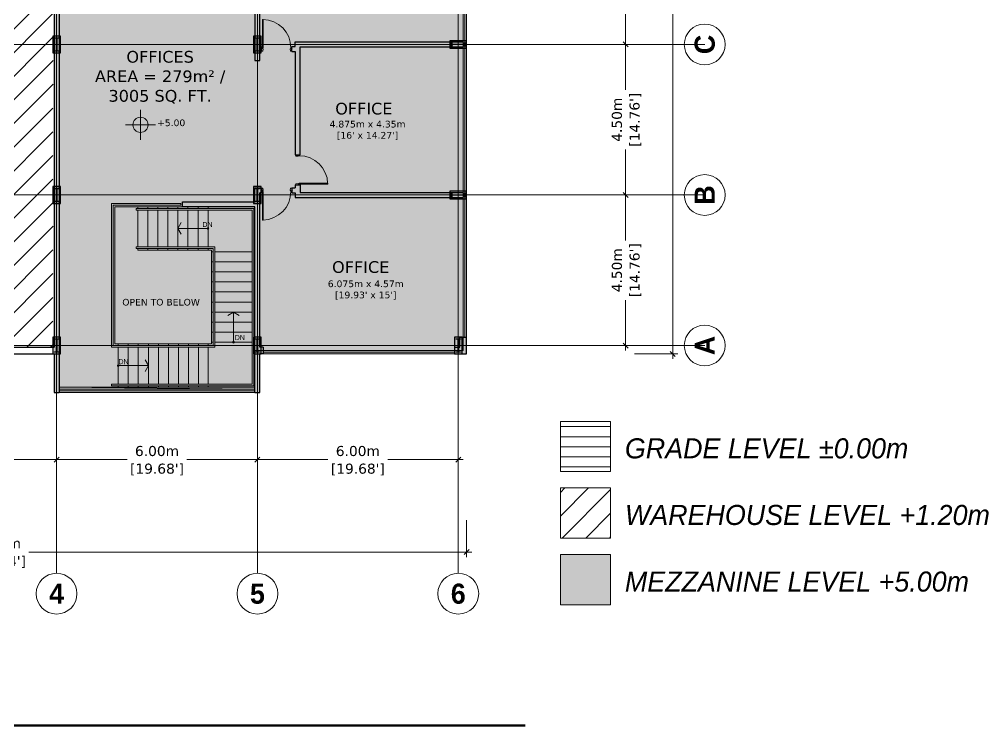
# Model space of a CAD drawing. Header units: metres. Extents: x 587 to 1372, y 780 to 1385.
# Drawn here: x 1342.86 to 1371.81, y 864.36 to 885.48 of the extents above; entities that cross this region are included whole.
import ezdxf
from ezdxf.enums import TextEntityAlignment as Align

# ---------------------------------------------------------------- set-up
doc = ezdxf.new("R2010")
doc.units = ezdxf.units.M
doc.linetypes.add('CONTINOUS', pattern=[0])
doc.layers.get('DEFPOINTS').update_dxf_attribs({"lineweight": 5})
doc.layers.add('A-AREAS_NOPLOT', color=50, linetype='Continuous', lineweight=5, plot=False)
for name, color, linetype, lineweight in [('A-DOORS', 140, 'Continuous', 5), ('A-RAILINGS', 134, 'CONTINOUS', 9), ('A-SIMBOLOS', 7, 'Continuous', 15), ('A-STAIRS', 213, 'Continuous', 9), ('A-TEXT', 3, 'CONTINOUS', 9), ('A-WALLS', 1, 'Continuous', 25), ('A-WALLS VIEW', 6, 'Continuous', 5), ('E-0 ELEVATION_SECTION', 2, 'Continuous', 50), ('ST-GRID DIMS', 7, 'Continuous', 5), ('ST-GRID SYMBOLS', 202, 'Continuous', 5)]:
    doc.layers.add(name, color=color, linetype=linetype, lineweight=lineweight)
doc.layers.add('SP_BUILDINGS_NEW_HATCH', color=9, linetype='Continuous', lineweight=13, true_color=0x808080, transparency=0.5)
doc.layers.add('ST-COLUMNS', color=2, linetype='Continuous')
doc.layers.add('ST-STRUCTURE GRID', color=7, linetype='Continuous', lineweight=5, true_color=0x969696)
doc.styles.add('.LEVEL TEXT', font='GOTHICI.TTF', dxfattribs={"height": 0.3})
doc.styles.add('details dims', font='verdana.ttf', dxfattribs={"height": 0.125})
doc.styles.add('mg-arial-anno in S dims', font='verdana.ttf', dxfattribs={"height": 0.3})
doc.styles.get("Standard").update_dxf_attribs({"font": 'arial.ttf'})
doc.styles.add('STRUCTURE TEXT', font='GOTHICB.TTF', dxfattribs={"height": 0.125})
doc.dimstyles.new('MGC Dims SMALL', dxfattribs={"dimtxt": 0.3, "dimasz": 0.15, "dimexe": 0.15, "dimexo": 0.15, "dimgap": 0, "dimtad": 0, "dimzin": 0, "dimdsep": 46, "dimtxsty": 'mg-arial-anno in S dims', "dimblk": 'OBLIQUE', "dimcen": 0.15, "dimdle": 0.15, "dimclrd": 256, "dimclre": 256, "dimclrt": 256, "dimadec": 0, "dimazin": 0, "dimtfac": 1, "dimtofl": 0, "dimtmove": 2, "dimatfit": 2, "dimldrblk": 'OPEN90', "dimfxl": 1, "dimtolj": 1, "dimtzin": 0, "dimlwd": -1, "dimlwe": -1, "dimarcsym": 0})

# ---------------------------------------------------------------- blocks, each defined once
blk = doc.blocks.new('*U104')
at = {"ltscale": 0.05}
blk.add_line((0, 12), (0, 99.57), dxfattribs=at)
blk.add_circle((0, 0), 12, dxfattribs=at)
at = {"ltscale": 0.05, "style": 'STRUCTURE TEXT'}
blk.add_attdef('GRID_NO', text='', height=15, dxfattribs=at).set_placement((0, 0), align=Align.MIDDLE)
blk = doc.blocks.new('_Oblique')
at = {"color": 0, "linetype": 'ByBlock', "lineweight": -2}
blk.add_line((-0.5, -0.5), (0.5, 0.5), dxfattribs=at)
blk = doc.blocks.new('*D161')
at = {"layer": 'DEFPOINTS', "color": 0, "transparency": 16777216}
for p in [(1349.967, 873.366), (1355.967, 873.366), (1349.967, 872.314)]:
    blk.add_point(p, dxfattribs=at)
at = {"layer": 'ST-GRID DIMS', "transparency": 16777216}
for p, q in [((1349.967, 873.216), (1349.967, 872.164)), ((1355.967, 873.216), (1355.967, 872.164)), ((1349.817, 872.314), (1352.073, 872.314)), ((1356.117, 872.314), (1353.861, 872.314))]:
    blk.add_line(p, q, dxfattribs=at)
at = {"layer": 'ST-GRID DIMS', "transparency": 16777216, "xscale": 0.15, "yscale": 0.15, "zscale": 0.15, "rotation": 180}
blk.add_blockref('_Oblique', (1349.967, 872.314), dxfattribs=at)
at = {"layer": 'ST-GRID DIMS', "transparency": 16777216, "xscale": 0.15, "yscale": 0.15, "zscale": 0.15}
blk.add_blockref('_Oblique', (1355.967, 872.314), dxfattribs=at)
at = {"layer": 'ST-GRID DIMS', "transparency": 16777216, "char_height": 0.3, "attachment_point": 5, "style": 'mg-arial-anno in S dims'}
for s, insert in [('\\A1;6.00m', (1352.967, 872.57)), ("\\A1;[19.68']", (1352.967, 872.018))]:
    blk.add_mtext(s, dxfattribs=dict(at, insert=insert))
blk = doc.blocks.new('_Open90')
at = {"color": 0, "linetype": 'ByBlock', "lineweight": -2}
for p, q in [((0, 0), (-1, 0)), ((-0.5, 0.5), (0, 0)), ((0, 0), (-0.5, -0.5))]:
    blk.add_line(p, q, dxfattribs=at)
blk = doc.blocks.new('*D162')
at = {"layer": 'DEFPOINTS', "color": 0, "transparency": 16777216}
for p in [(1343.967, 873.366), (1349.967, 873.366), (1343.967, 872.314)]:
    blk.add_point(p, dxfattribs=at)
at = {"layer": 'ST-GRID DIMS', "transparency": 16777216}
for p, q in [((1343.967, 873.216), (1343.967, 872.164)), ((1349.967, 873.216), (1349.967, 872.164)), ((1343.817, 872.314), (1346.073, 872.314)), ((1350.117, 872.314), (1347.861, 872.314))]:
    blk.add_line(p, q, dxfattribs=at)
at = {"layer": 'ST-GRID DIMS', "transparency": 16777216, "xscale": 0.15, "yscale": 0.15, "zscale": 0.15, "rotation": 180}
blk.add_blockref('_Oblique', (1343.967, 872.314), dxfattribs=at)
at = {"layer": 'ST-GRID DIMS', "transparency": 16777216, "xscale": 0.15, "yscale": 0.15, "zscale": 0.15}
blk.add_blockref('_Oblique', (1349.967, 872.314), dxfattribs=at)
at = {"layer": 'ST-GRID DIMS', "transparency": 16777216, "char_height": 0.3, "attachment_point": 5, "style": 'mg-arial-anno in S dims'}
for s, insert in [('\\A1;6.00m', (1346.967, 872.57)), ("\\A1;[19.68']", (1346.967, 872.018))]:
    blk.add_mtext(s, dxfattribs=dict(at, insert=insert))
blk = doc.blocks.new('*D163')
at = {"layer": 'DEFPOINTS', "color": 0, "transparency": 16777216}
for p in [(1337.967, 873.366), (1343.967, 873.366), (1337.967, 872.314)]:
    blk.add_point(p, dxfattribs=at)
at = {"layer": 'ST-GRID DIMS', "transparency": 16777216}
for p, q in [((1337.967, 873.216), (1337.967, 872.164)), ((1343.967, 873.216), (1343.967, 872.164)), ((1337.817, 872.314), (1339.236, 872.314)), ((1344.117, 872.314), (1341.025, 872.314))]:
    blk.add_line(p, q, dxfattribs=at)
at = {"layer": 'ST-GRID DIMS', "transparency": 16777216, "xscale": 0.15, "yscale": 0.15, "zscale": 0.15, "rotation": 180}
blk.add_blockref('_Oblique', (1337.967, 872.314), dxfattribs=at)
at = {"layer": 'ST-GRID DIMS', "transparency": 16777216, "xscale": 0.15, "yscale": 0.15, "zscale": 0.15}
blk.add_blockref('_Oblique', (1343.967, 872.314), dxfattribs=at)
at = {"layer": 'ST-GRID DIMS', "transparency": 16777216, "char_height": 0.3, "attachment_point": 5, "style": 'mg-arial-anno in S dims'}
for s, insert in [('\\A1;6.00m', (1340.13, 872.57)), ("\\A1;[19.68']", (1340.13, 872.018))]:
    blk.add_mtext(s, dxfattribs=dict(at, insert=insert))
blk = doc.blocks.new('*D126')
at = {"layer": 'DEFPOINTS', "color": 0, "transparency": 16777216}
for p in [(1359.964, 884.726), (1360.963, 884.726), (1359.964, 880.226)]:
    blk.add_point(p, dxfattribs=at)
at = {"layer": 'ST-GRID DIMS', "transparency": 16777216}
for p, q in [((1360.963, 884.876), (1360.963, 883.37)), ((1360.114, 884.726), (1361.113, 884.726)), ((1360.963, 880.076), (1360.963, 881.582)), ((1360.114, 880.226), (1361.113, 880.226))]:
    blk.add_line(p, q, dxfattribs=at)
at = {"layer": 'ST-GRID DIMS', "transparency": 16777216, "xscale": 0.15, "yscale": 0.15, "zscale": 0.15}
for p, rotation in [((1360.963, 884.726), 90), ((1360.963, 880.226), 270)]:
    blk.add_blockref('_Oblique', p, dxfattribs=dict(at, rotation=rotation))
at = {"layer": 'ST-GRID DIMS', "transparency": 16777216, "char_height": 0.3, "attachment_point": 5, "rotation": 90, "style": 'mg-arial-anno in S dims'}
for s, insert in [("\\A1;[14.76']", (1361.26, 882.476)), ('\\A1;4.50m', (1360.707, 882.476))]:
    blk.add_mtext(s, dxfattribs=dict(at, insert=insert))
blk = doc.blocks.new('*D127')
at = {"layer": 'DEFPOINTS', "color": 0, "transparency": 16777216}
for p in [(1359.964, 889.226), (1360.963, 889.226), (1359.964, 884.726)]:
    blk.add_point(p, dxfattribs=at)
at = {"layer": 'ST-GRID DIMS', "transparency": 16777216}
for p, q in [((1360.114, 889.226), (1361.113, 889.226)), ((1360.963, 889.376), (1360.963, 887.87)), ((1360.963, 884.576), (1360.963, 886.082)), ((1360.114, 884.726), (1361.113, 884.726))]:
    blk.add_line(p, q, dxfattribs=at)
at = {"layer": 'ST-GRID DIMS', "transparency": 16777216, "xscale": 0.15, "yscale": 0.15, "zscale": 0.15}
for p, rotation in [((1360.963, 889.226), 90), ((1360.963, 884.726), 270)]:
    blk.add_blockref('_Oblique', p, dxfattribs=dict(at, rotation=rotation))
at = {"layer": 'ST-GRID DIMS', "transparency": 16777216, "char_height": 0.3, "attachment_point": 5, "rotation": 90, "style": 'mg-arial-anno in S dims'}
for s, insert in [("\\A1;[14.76']", (1361.26, 886.976)), ('\\A1;4.50m', (1360.707, 886.976))]:
    blk.add_mtext(s, dxfattribs=dict(at, insert=insert))
blk = doc.blocks.new('*D133')
at = {"layer": 'DEFPOINTS', "color": 0, "transparency": 16777216}
for p in [(1361.078, 911.976), (1362.376, 911.976), (1361.078, 875.476)]:
    blk.add_point(p, dxfattribs=at)
at = {"layer": 'ST-GRID DIMS', "transparency": 16777216}
for p, q in [((1362.376, 912.126), (1362.376, 895.945)), ((1361.228, 911.976), (1362.526, 911.976)), ((1362.376, 875.326), (1362.376, 893.701)), ((1361.228, 875.476), (1362.526, 875.476))]:
    blk.add_line(p, q, dxfattribs=at)
at = {"layer": 'ST-GRID DIMS', "transparency": 16777216, "xscale": 0.15, "yscale": 0.15, "zscale": 0.15}
for p, rotation in [((1362.376, 911.976), 90), ((1362.376, 875.476), 270)]:
    blk.add_blockref('_Oblique', p, dxfattribs=dict(at, rotation=rotation))
at = {"layer": 'ST-GRID DIMS', "transparency": 16777216, "insert": (1362.376, 894.823), "char_height": 0.3, "attachment_point": 5, "rotation": 90, "style": 'mg-arial-anno in S dims'}
blk.add_mtext("\\A1;36.50m\\P [119.72']", dxfattribs=at)
blk = doc.blocks.new('*D134')
at = {"layer": 'DEFPOINTS', "color": 0, "transparency": 16777216}
for p in [(1325.717, 870.658), (1356.217, 870.658), (1325.717, 869.553)]:
    blk.add_point(p, dxfattribs=at)
at = {"layer": 'ST-GRID DIMS', "transparency": 16777216}
for p, q in [((1325.717, 870.508), (1325.717, 869.403)), ((1356.217, 870.508), (1356.217, 869.403)), ((1325.567, 869.553), (1341.089, 869.553)), ((1356.367, 869.553), (1343.14, 869.553))]:
    blk.add_line(p, q, dxfattribs=at)
at = {"layer": 'ST-GRID DIMS', "transparency": 16777216, "xscale": 0.15, "yscale": 0.15, "zscale": 0.15, "rotation": 180}
blk.add_blockref('_Oblique', (1325.717, 869.553), dxfattribs=at)
at = {"layer": 'ST-GRID DIMS', "transparency": 16777216, "xscale": 0.15, "yscale": 0.15, "zscale": 0.15}
blk.add_blockref('_Oblique', (1356.217, 869.553), dxfattribs=at)
at = {"layer": 'ST-GRID DIMS', "transparency": 16777216, "char_height": 0.3, "attachment_point": 5, "style": 'mg-arial-anno in S dims'}
for s, insert in [('\\A1;30.50m', (1342.114, 869.81)), ("\\A1;[100.04']", (1342.114, 869.257))]:
    blk.add_mtext(s, dxfattribs=dict(at, insert=insert))
blk = doc.blocks.new('*D135')
at = {"layer": 'DEFPOINTS', "color": 0, "transparency": 16777216}
for p in [(1359.964, 880.226), (1360.963, 880.226), (1359.964, 875.726)]:
    blk.add_point(p, dxfattribs=at)
at = {"layer": 'ST-GRID DIMS', "transparency": 16777216}
for p, q in [((1360.114, 880.226), (1361.113, 880.226)), ((1360.963, 880.376), (1360.963, 878.87)), ((1360.963, 875.576), (1360.963, 877.082)), ((1360.114, 875.726), (1361.113, 875.726))]:
    blk.add_line(p, q, dxfattribs=at)
at = {"layer": 'ST-GRID DIMS', "transparency": 16777216, "xscale": 0.15, "yscale": 0.15, "zscale": 0.15}
for p, rotation in [((1360.963, 880.226), 90), ((1360.963, 875.726), 270)]:
    blk.add_blockref('_Oblique', p, dxfattribs=dict(at, rotation=rotation))
at = {"layer": 'ST-GRID DIMS', "transparency": 16777216, "char_height": 0.3, "attachment_point": 5, "rotation": 90, "style": 'mg-arial-anno in S dims'}
for s, insert in [('\\A1;4.50m', (1360.707, 877.976)), ("\\A1;[14.76']", (1361.26, 877.976))]:
    blk.add_mtext(s, dxfattribs=dict(at, insert=insert))
blk = doc.blocks.new('*U118')
for points in [[(2, 2), (2, 35.4), (1, 35.4), (1, 2)], [(0, 2), (1, 2), (1, 0.8), (1.8, 0.8), (1.5, -1.9), (0, -1.9)], [(35.4, 2), (34.4, 2), (34.4, 0.8), (33.7, 0.8), (33.9, -1.9), (35.4, -1.9)]]:
    blk.add_lwpolyline(points, close=True)
blk.add_lwpolyline([(36.6, 1), (36.6, 1)])
blk.add_arc((1, 2), 33.4, 0, 89.0122)
blk = doc.blocks.new('*U123')
at = {"layer": 'A-SIMBOLOS'}
for p, q in [((1.68, 0), (1.78, 0.173)), ((2.58, 0), (1.68, 0)), ((1.68, 0), (1.78, -0.173))]:
    blk.add_line(p, q, dxfattribs=at)
blk.add_circle((2.58, 0), 0.025, dxfattribs=at)
blk = doc.blocks.new('*U183')
at = {"ltscale": 0.05}
blk.add_line((0, 12), (0, 99.57), dxfattribs=at)
blk.add_circle((0, 0), 12, dxfattribs=at)
at = {"ltscale": 0.05, "style": 'STRUCTURE TEXT'}
blk.add_attdef('GRID_NO', text='', height=15, dxfattribs=at).set_placement((0, 0), align=Align.MIDDLE)

msp = doc.modelspace()

# ---------------------------------------------------------------- hatches: boundary and pattern name
at = {"layer": 'A-TEXT', "transparency": 33554559}
h = msp.add_hatch(color=256, dxfattribs=at)
h.dxf.hatch_style = 1
h.paths.add_polyline_path([(1346.473, 882.548, 0.414214), (1346.248, 882.323), (1346.473, 882.323)])
h.paths.add_polyline_path([(1346.698, 882.323), (1346.473, 882.323), (1346.473, 882.098, 0.414214)])
at = {"layer": 'SP_BUILDINGS_NEW_HATCH', "transparency": 33554559}
h = msp.add_hatch(dxfattribs=at)
h.set_pattern_fill('_USER', color=256, scale=0.5, angle=45, pattern_type=0)
h.set_pattern_definition([(45, (0, 0), (-0.35355339, 0.35355339), [])])
h.paths.add_polyline_path([(1343.854, 879.976), (1343.854, 880.476), (1343.863, 884.476), (1343.854, 884.476), (1343.854, 884.976), (1343.866, 888.976), (1343.854, 888.976), (1343.854, 889.476), (1343.871, 893.476), (1343.854, 893.476), (1343.854, 893.976), (1343.89, 898.113), (1343.717, 898.113), (1338.217, 898.125), (1338.217, 898.113), (1337.717, 898.113), (1332.217, 898.131), (1332.217, 898.114), (1331.717, 898.114), (1326.079, 898.15), (1326.079, 897.976), (1325.917, 897.976), (1325.917, 893.976), (1326.079, 893.976), (1326.079, 893.476), (1325.917, 893.476), (1325.917, 889.476), (1326.079, 889.476), (1326.079, 888.976), (1325.917, 888.976), (1325.917, 884.976), (1326.079, 884.976), (1326.079, 884.476), (1325.917, 884.476), (1325.917, 882.088), (1325.917, 880.476), (1326.079, 880.476), (1326.079, 879.976), (1325.917, 879.976), (1325.917, 875.976), (1326.079, 875.976), (1326.079, 875.676), (1331.854, 875.676), (1331.854, 875.976), (1332.079, 875.976), (1332.079, 875.676), (1337.854, 875.676), (1337.854, 875.976), (1338.079, 875.976), (1338.079, 875.676), (1343.854, 875.676), (1343.854, 875.976), (1343.861, 879.976)])
h.paths.add_polyline_path([(1333.975, 882.323, -1), (1334.425, 882.323, -1)], flags=16)
h.paths.add_polyline_path([(1332.079, 879.976), (1331.854, 879.976), (1331.854, 880.476), (1332.079, 880.476)], flags=16)
h.paths.add_polyline_path([(1337.854, 879.976), (1337.854, 880.476), (1338.079, 880.476), (1338.079, 879.976)], flags=16)
h.paths.add_polyline_path([(1332.029, 880.026), (1331.904, 880.026), (1331.904, 880.038), (1331.942, 880.038, 0.414214), (1331.963, 880.059), (1331.963, 880.393, 0.420805), (1331.942, 880.414), (1331.904, 880.414), (1331.904, 880.426), (1332.029, 880.426), (1332.029, 880.414), (1331.991, 880.414, 0.414214), (1331.97, 880.393), (1331.97, 880.059, 0.414214), (1331.991, 880.038), (1332.029, 880.038)], flags=0)
h.paths.add_polyline_path([(1337.904, 880.026), (1337.904, 880.038), (1337.942, 880.038, 0.414214), (1337.963, 880.059), (1337.963, 880.393, 0.420805), (1337.942, 880.414), (1337.904, 880.414), (1337.904, 880.426), (1338.029, 880.426), (1338.029, 880.414), (1337.991, 880.414, 0.414214), (1337.97, 880.393), (1337.97, 880.059, 0.414214), (1337.991, 880.038), (1338.029, 880.038), (1338.029, 880.026)], flags=0)
h.paths.add_polyline_path([(1332.079, 884.476), (1331.854, 884.476), (1331.854, 884.976), (1332.079, 884.976)], flags=16)
h.paths.add_polyline_path([(1337.854, 884.476), (1337.854, 884.976), (1338.079, 884.976), (1338.079, 884.476)], flags=16)
h.paths.add_polyline_path([(1332.029, 884.526), (1331.904, 884.526), (1331.904, 884.538), (1331.942, 884.538, 0.414214), (1331.963, 884.559), (1331.963, 884.893, 0.420805), (1331.942, 884.914), (1331.904, 884.914), (1331.904, 884.926), (1332.029, 884.926), (1332.029, 884.914), (1331.991, 884.914, 0.414214), (1331.97, 884.893), (1331.97, 884.559, 0.414214), (1331.991, 884.538), (1332.029, 884.538)], flags=0)
h.paths.add_polyline_path([(1337.904, 884.526), (1337.904, 884.538), (1337.942, 884.538, 0.414214), (1337.963, 884.559), (1337.963, 884.893, 0.420805), (1337.942, 884.914), (1337.904, 884.914), (1337.904, 884.926), (1338.029, 884.926), (1338.029, 884.914), (1337.991, 884.914, 0.414214), (1337.97, 884.893), (1337.97, 884.559, 0.414214), (1337.991, 884.538), (1338.029, 884.538), (1338.029, 884.526)], flags=0)
h.paths.add_polyline_path([(1332.079, 888.976), (1331.854, 888.976), (1331.854, 889.476), (1332.079, 889.476)], flags=16)
h.paths.add_polyline_path([(1337.854, 888.976), (1337.854, 889.476), (1338.079, 889.476), (1338.079, 888.976)], flags=16)
h.paths.add_polyline_path([(1332.029, 889.026), (1331.904, 889.026), (1331.904, 889.038), (1331.942, 889.038, 0.414214), (1331.963, 889.059), (1331.963, 889.393, 0.420805), (1331.942, 889.414), (1331.904, 889.414), (1331.904, 889.426), (1332.029, 889.426), (1332.029, 889.414), (1331.991, 889.414, 0.414214), (1331.97, 889.393), (1331.97, 889.059, 0.414214), (1331.991, 889.038), (1332.029, 889.038)], flags=0)
h.paths.add_polyline_path([(1337.904, 889.026), (1337.904, 889.038), (1337.942, 889.038, 0.414214), (1337.963, 889.059), (1337.963, 889.393, 0.420805), (1337.942, 889.414), (1337.904, 889.414), (1337.904, 889.426), (1338.029, 889.426), (1338.029, 889.414), (1337.991, 889.414, 0.414214), (1337.97, 889.393), (1337.97, 889.059, 0.414214), (1337.991, 889.038), (1338.029, 889.038), (1338.029, 889.026)], flags=0)
h.paths.add_polyline_path([(1332.079, 893.476), (1331.854, 893.476), (1331.854, 893.976), (1332.079, 893.976)], flags=16)
h.paths.add_polyline_path([(1337.854, 893.476), (1337.854, 893.976), (1338.079, 893.976), (1338.079, 893.476)], flags=16)
h.paths.add_polyline_path([(1332.029, 893.526), (1331.904, 893.526), (1331.904, 893.538), (1331.942, 893.538, 0.414214), (1331.963, 893.559), (1331.963, 893.893, 0.420805), (1331.942, 893.914), (1331.904, 893.914), (1331.904, 893.926), (1332.029, 893.926), (1332.029, 893.914), (1331.991, 893.914, 0.414214), (1331.97, 893.893), (1331.97, 893.559, 0.414214), (1331.991, 893.538), (1332.029, 893.538)], flags=0)
h.paths.add_polyline_path([(1337.904, 893.526), (1337.904, 893.538), (1337.942, 893.538, 0.414214), (1337.963, 893.559), (1337.963, 893.893, 0.420805), (1337.942, 893.914), (1337.904, 893.914), (1337.904, 893.926), (1338.029, 893.926), (1338.029, 893.914), (1337.991, 893.914, 0.414214), (1337.97, 893.893), (1337.97, 893.559, 0.414214), (1337.991, 893.538), (1338.029, 893.538), (1338.029, 893.526)], flags=0)
h.paths.add_polyline_path([(1332.217, 911.776), (1326.079, 911.776), (1326.079, 911.476), (1326.057, 907.476), (1326.079, 907.476), (1326.079, 906.976), (1326.053, 902.976), (1326.079, 902.976), (1326.079, 902.476), (1326.047, 898.476), (1326.079, 898.476), (1332.217, 898.416)])
h.paths.add_polyline_path([(1331.854, 907.476), (1332.079, 907.476), (1332.079, 906.976), (1331.854, 906.976)], flags=16)
h.paths.add_polyline_path([(1331.904, 907.426), (1332.029, 907.426), (1331.963, 907.393, 0.414214), (1331.942, 907.414), (1331.904, 907.414)], flags=0)
h.paths.add_polyline_path([(1331.854, 902.976), (1332.079, 902.976), (1332.079, 902.476), (1331.854, 902.476)], flags=16)
h.paths.add_polyline_path([(1331.904, 902.926), (1332.029, 902.926), (1331.963, 902.893, 0.414214), (1331.942, 902.914), (1331.904, 902.914)], flags=0)
h.paths.add_polyline_path([(1334.599, 882.094), (1335.786, 882.094), (1335.786, 882.637), (1334.599, 882.637)], flags=24)
at = {"layer": 'SP_BUILDINGS_NEW_HATCH', "transparency": 33554495}
h = msp.add_hatch(color=256, dxfattribs=at)
h.dxf.hatch_style = 2
h.paths.add_polyline_path([(1343.892, 898.301), (1356.217, 898.301), (1356.217, 875.476), (1343.892, 875.476)])
h = msp.add_hatch(color=256, dxfattribs=at)
h.dxf.hatch_style = 1
h.paths.add_polyline_path([(1343.892, 875.476), (1350.042, 875.476), (1350.042, 874.326), (1343.892, 874.326)])
at = {"layer": 'SP_BUILDINGS_NEW_HATCH', "transparency": 33554559}
h = msp.add_hatch(dxfattribs=at)
h.set_pattern_fill('_USER', color=256, scale=0.3, pattern_type=0)
h.set_pattern_definition([(0, (89.59794, 0), (0, 0.3), [])])
h.paths.add_polyline_path([(1359.019, 871.959), (1360.519, 871.959), (1360.519, 873.459), (1359.019, 873.459)])
h = msp.add_hatch(dxfattribs=at)
h.set_pattern_fill('_USER', color=256, scale=0.5, angle=45, pattern_type=0)
h.set_pattern_definition([(45, (-0.54845, -1.7448), (-0.35355339, 0.35355339), [])])
h.paths.add_polyline_path([(1359.019, 869.968), (1360.519, 869.968), (1360.519, 871.468), (1359.019, 871.468)])
at = {"layer": 'SP_BUILDINGS_NEW_HATCH', "transparency": 33554495}
h = msp.add_hatch(color=256, dxfattribs=at)
h.dxf.hatch_style = 1
h.paths.add_polyline_path([(1359.019, 867.976), (1360.519, 867.976), (1360.519, 869.476), (1359.019, 869.476)])

# ---------------------------------------------------------------- linework, layer by layer
at = {"layer": 'A-AREAS_NOPLOT'}
msp.add_lwpolyline([(1344.042, 898.151), (1356.117, 898.151), (1356.117, 875.577), (1349.892, 875.577), (1349.892, 874.426), (1344.042, 874.476)], close=True, dxfattribs=at)
at = {"layer": 'A-DOORS'}
for p, q in [((1350.142, 875.576), (1355.855, 875.576)), ((1350.142, 875.526), (1355.855, 875.526)), ((1350.142, 875.476), (1355.855, 875.476))]:
    msp.add_line(p, q, dxfattribs=at)
for points in [[(1356.117, 911.476), (1356.117, 875.976)], [(1356.167, 911.476), (1356.167, 875.976)], [(1356.217, 911.476), (1356.217, 875.976)], [(1344.042, 874.426), (1349.892, 874.426)], [(1344.042, 874.376), (1349.892, 874.376)], [(1344.042, 874.326), (1349.892, 874.326)]]:
    msp.add_lwpolyline(points, dxfattribs=at)
at = {"layer": 'A-RAILINGS'}
for p, q in [((1345.609, 875.676), (1345.609, 879.976)), ((1347.679, 879.976), (1345.609, 879.976)), ((1345.659, 879.926), (1345.659, 875.726)), ((1347.679, 879.926), (1345.659, 879.926)), ((1347.679, 879.976), (1347.679, 879.926)), ((1346.342, 879.826), (1349.859, 879.826)), ((1346.342, 879.826), (1346.342, 879.776)), ((1346.342, 879.776), (1349.809, 879.776)), ((1349.809, 879.776), (1349.809, 874.574)), ((1349.859, 874.524), (1349.859, 879.826)), ((1346.342, 878.676), (1348.692, 878.676)), ((1346.342, 878.676), (1346.342, 878.626)), ((1346.342, 878.626), (1348.642, 878.626)), ((1348.642, 875.726), (1348.642, 878.626)), ((1348.692, 878.676), (1348.692, 875.676)), ((1348.692, 875.676), (1345.609, 875.676)), ((1345.659, 875.726), (1348.642, 875.726)), ((1349.809, 874.574), (1345.609, 874.574)), ((1345.609, 874.574), (1345.609, 874.524)), ((1345.609, 874.524), (1349.859, 874.524))]:
    msp.add_line(p, q, dxfattribs=at)
at = {"layer": 'A-STAIRS'}
for p, q in [((1345.709, 879.876), (1345.709, 875.776)), ((1347.729, 879.876), (1345.709, 879.876)), ((1346.392, 879.876), (1346.392, 879.826)), ((1346.392, 879.776), (1346.392, 878.676)), ((1348.492, 879.826), (1348.492, 879.876)), ((1348.492, 878.676), (1348.492, 879.776)), ((1346.392, 878.626), (1346.392, 878.576)), ((1348.592, 878.576), (1346.392, 878.576)), ((1348.492, 878.576), (1348.492, 878.626)), ((1348.592, 875.776), (1348.592, 878.576)), ((1348.592, 878.526), (1348.642, 878.526)), ((1348.692, 878.526), (1349.809, 878.526)), ((1349.859, 878.526), (1349.892, 878.526)), ((1348.592, 878.226), (1348.642, 878.226)), ((1348.692, 878.226), (1349.809, 878.226)), ((1349.859, 878.226), (1349.892, 878.226)), ((1348.592, 877.926), (1348.642, 877.926)), ((1348.692, 877.926), (1349.809, 877.926)), ((1349.859, 877.926), (1349.892, 877.926)), ((1348.592, 877.626), (1348.642, 877.626)), ((1348.692, 877.626), (1349.809, 877.626)), ((1349.859, 877.626), (1349.892, 877.626)), ((1348.592, 877.326), (1348.642, 877.326)), ((1348.692, 877.326), (1349.809, 877.326)), ((1349.859, 877.326), (1349.892, 877.326)), ((1348.592, 877.026), (1348.642, 877.026)), ((1348.692, 877.026), (1349.809, 877.026)), ((1349.859, 877.026), (1349.892, 877.026)), ((1348.592, 876.726), (1348.642, 876.726)), ((1348.692, 876.726), (1349.809, 876.726)), ((1349.859, 876.726), (1349.892, 876.726)), ((1348.592, 876.426), (1348.642, 876.426)), ((1348.692, 876.426), (1349.809, 876.426)), ((1349.859, 876.426), (1349.892, 876.426)), ((1348.592, 876.126), (1348.642, 876.126)), ((1348.692, 876.126), (1349.809, 876.126)), ((1349.859, 876.126), (1349.892, 876.126)), ((1348.592, 875.776), (1345.709, 875.776)), ((1345.809, 875.776), (1345.809, 875.726)), ((1345.809, 875.676), (1345.809, 874.574)), ((1346.109, 875.776), (1346.109, 875.726)), ((1346.109, 875.676), (1346.109, 874.574)), ((1346.409, 875.776), (1346.409, 875.726)), ((1346.409, 875.676), (1346.409, 874.574)), ((1346.709, 875.776), (1346.709, 875.726)), ((1346.709, 875.676), (1346.709, 874.574)), ((1347.009, 875.776), (1347.009, 875.726)), ((1347.009, 875.676), (1347.009, 874.574)), ((1347.309, 875.776), (1347.309, 875.726)), ((1347.309, 875.676), (1347.309, 874.574)), ((1347.609, 875.776), (1347.609, 875.726)), ((1347.609, 875.676), (1347.609, 874.574)), ((1347.909, 875.776), (1347.909, 875.726)), ((1347.909, 875.676), (1347.909, 874.574)), ((1348.209, 875.776), (1348.209, 875.726)), ((1348.209, 875.676), (1348.209, 874.574)), ((1348.492, 875.777), (1348.492, 875.727)), ((1348.592, 875.826), (1348.642, 875.826)), ((1348.692, 875.826), (1349.809, 875.826)), ((1349.859, 875.826), (1349.892, 875.826)), ((1345.809, 874.524), (1345.809, 874.476)), ((1346.109, 874.524), (1346.109, 874.476)), ((1346.409, 874.524), (1346.409, 874.476)), ((1346.709, 874.524), (1346.709, 874.476)), ((1347.009, 874.524), (1347.009, 874.476)), ((1347.309, 874.524), (1347.309, 874.476)), ((1347.609, 874.524), (1347.609, 874.476)), ((1347.909, 874.524), (1347.909, 874.476)), ((1348.209, 874.524), (1348.209, 874.476))]:
    msp.add_line(p, q, dxfattribs=at)
for points in [[(1346.692, 879.876), (1346.692, 879.826)], [(1346.692, 879.776), (1346.692, 878.676)], [(1346.992, 879.876), (1346.992, 879.826)], [(1346.992, 879.776), (1346.992, 878.676)], [(1347.292, 879.876), (1347.292, 879.826)], [(1347.292, 879.776), (1347.292, 878.676)], [(1347.592, 879.876), (1347.592, 879.826)], [(1347.592, 879.776), (1347.592, 878.676)], [(1347.892, 879.876), (1347.892, 879.826)], [(1347.892, 879.776), (1347.892, 878.676)], [(1348.192, 879.876), (1348.192, 879.826)], [(1348.192, 879.776), (1348.192, 878.676)], [(1346.692, 878.626), (1346.692, 878.576)], [(1346.992, 878.626), (1346.992, 878.576)], [(1347.292, 878.626), (1347.292, 878.576)], [(1347.592, 878.626), (1347.592, 878.576)], [(1347.892, 878.626), (1347.892, 878.576)], [(1348.192, 878.626), (1348.192, 878.576)], [(1348.492, 875.676), (1348.492, 874.574)], [(1348.492, 874.524), (1348.492, 874.476)]]:
    msp.add_lwpolyline(points, dxfattribs=at)
at = {"layer": 'A-TEXT'}
for q in [(1346.473, 882.773), (1346.023, 882.323), (1346.923, 882.323), (1346.473, 881.873)]:
    msp.add_line((1346.473, 882.323), q, dxfattribs=at)
for points in [[(1359.019, 871.959), (1360.519, 871.959), (1360.519, 873.459), (1359.019, 873.459)], [(1359.019, 869.968), (1360.519, 869.968), (1360.519, 871.468), (1359.019, 871.468)], [(1359.019, 867.976), (1360.519, 867.976), (1360.519, 869.476), (1359.019, 869.476)]]:
    msp.add_lwpolyline(points, close=True, dxfattribs=at)
msp.add_circle((1346.473, 882.323), 0.225, dxfattribs=at)
at = {"layer": 'A-WALLS'}
for p, q in [((1343.892, 898.301), (1343.892, 875.676)), ((1344.042, 894.951), (1344.042, 878.926)), ((1349.892, 889.526), (1349.892, 884.248)), ((1350.042, 884.248), (1350.042, 889.151)), ((1350.042, 884.661), (1350.092, 884.661)), ((1350.092, 884.511), (1350.092, 884.661)), ((1350.992, 884.511), (1350.992, 884.661)), ((1350.992, 884.661), (1351.092, 884.661)), ((1350.992, 884.511), (1351.092, 884.511)), ((1351.092, 884.511), (1351.092, 881.426)), ((1349.892, 884.248), (1350.042, 884.248)), ((1349.892, 880.026), (1349.892, 880.441)), ((1349.892, 880.441), (1350.042, 880.441)), ((1350.042, 880.441), (1350.092, 880.441)), ((1350.042, 875.676), (1350.042, 880.291)), ((1350.092, 880.291), (1350.042, 880.291)), ((1350.092, 880.441), (1350.092, 880.291)), ((1350.992, 880.441), (1350.992, 880.291)), ((1350.992, 880.441), (1351.092, 880.441)), ((1350.992, 880.291), (1351.092, 880.291)), ((1347.729, 880.026), (1349.892, 880.026)), ((1344.042, 878.926), (1344.042, 874.326)), ((1356.017, 875.976), (1356.217, 875.976)), ((1350.142, 875.676), (1350.042, 875.676)), ((1350.142, 875.676), (1350.142, 875.476)), ((1355.855, 875.676), (1355.855, 875.476)), ((1350.142, 875.476), (1350.042, 875.476))]:
    msp.add_line(p, q, dxfattribs=at)
for points in [[(1351.092, 884.661), (1351.092, 884.801), (1356.117, 884.801)], [(1351.092, 881.426), (1351.242, 881.426), (1351.242, 884.651), (1356.117, 884.651)], [(1325.717, 882.088), (1325.717, 875.476), (1343.892, 875.476)], [(1325.917, 882.088), (1325.917, 875.676), (1343.892, 875.676)], [(1351.092, 880.526), (1351.092, 880.441)], [(1351.092, 880.526), (1351.242, 880.526), (1351.242, 880.301), (1356.117, 880.301)], [(1351.092, 880.291), (1351.092, 880.151), (1356.117, 880.151)], [(1349.892, 874.326), (1349.892, 879.876), (1347.729, 879.876), (1347.729, 880.026)], [(1355.855, 875.476), (1356.217, 875.476), (1356.217, 875.976)], [(1355.855, 875.676), (1356.017, 875.676), (1356.017, 875.976)], [(1343.892, 875.476), (1343.892, 874.326), (1344.042, 874.326)], [(1349.892, 874.326), (1350.042, 874.326), (1350.042, 875.476)]]:
    msp.add_lwpolyline(points, dxfattribs=at)
at = {"layer": 'A-WALLS VIEW'}
msp.add_line((1344.042, 874.476), (1349.892, 874.476), dxfattribs=at)
at = {"layer": 'E-0 ELEVATION_SECTION'}
msp.add_line((1357.969, 864.363), (1323.008, 864.363), dxfattribs=at)
at = {"layer": 'ST-COLUMNS'}
for points in [[(1344.079, 884.476), (1344.079, 884.976), (1343.854, 884.976), (1343.854, 884.476)], [(1350.079, 884.476), (1350.079, 884.976), (1349.854, 884.976), (1349.854, 884.476)], [(1356.217, 884.838), (1355.717, 884.838), (1355.717, 884.613), (1356.217, 884.613)], [(1344.079, 879.976), (1344.079, 880.476), (1343.854, 880.476), (1343.854, 879.976)], [(1350.079, 879.976), (1350.079, 880.476), (1349.854, 880.476), (1349.854, 879.976)], [(1356.217, 880.338), (1355.717, 880.338), (1355.717, 880.113), (1356.217, 880.113)], [(1344.079, 875.476), (1344.079, 875.976), (1343.854, 875.976), (1343.854, 875.476)], [(1350.079, 875.476), (1350.079, 875.976), (1349.854, 875.976), (1349.854, 875.476)], [(1356.079, 875.476), (1356.079, 875.976), (1355.854, 875.976), (1355.854, 875.476)]]:
    msp.add_lwpolyline(points, close=True, dxfattribs=at)
at = {"layer": 'ST-COLUMNS', "linetype": 'ByBlock'}
for points in [[(1344.029, 884.914), (1343.991, 884.914, 0.414214), (1343.97, 884.893), (1343.97, 884.559, 0.414214), (1343.991, 884.538), (1344.029, 884.538), (1344.029, 884.526), (1343.904, 884.526), (1343.904, 884.538), (1343.942, 884.538, 0.414214), (1343.963, 884.559), (1343.963, 884.893, 0.414214), (1343.942, 884.914), (1343.904, 884.914), (1343.904, 884.926), (1344.029, 884.926)], [(1350.029, 884.914), (1349.991, 884.914, 0.414214), (1349.97, 884.893), (1349.97, 884.559, 0.414214), (1349.991, 884.538), (1350.029, 884.538), (1350.029, 884.526), (1349.904, 884.526), (1349.904, 884.538), (1349.942, 884.538, 0.414214), (1349.963, 884.559), (1349.963, 884.893, 0.414214), (1349.942, 884.914), (1349.904, 884.914), (1349.904, 884.926), (1350.029, 884.926)], [(1355.779, 884.788), (1355.779, 884.751, 0.414214), (1355.8, 884.73), (1356.134, 884.73, 0.414214), (1356.155, 884.751), (1356.155, 884.788), (1356.167, 884.788), (1356.167, 884.663), (1356.155, 884.663), (1356.155, 884.701, 0.414214), (1356.134, 884.722), (1355.8, 884.722, 0.414214), (1355.779, 884.701), (1355.779, 884.663), (1355.767, 884.663), (1355.767, 884.788)], [(1344.029, 880.414), (1343.991, 880.414, 0.414214), (1343.97, 880.393), (1343.97, 880.059, 0.414214), (1343.991, 880.038), (1344.029, 880.038), (1344.029, 880.026), (1343.904, 880.026), (1343.904, 880.038), (1343.942, 880.038, 0.414214), (1343.963, 880.059), (1343.963, 880.393, 0.414214), (1343.942, 880.414), (1343.904, 880.414), (1343.904, 880.426), (1344.029, 880.426)], [(1350.029, 880.414), (1349.991, 880.414, 0.414214), (1349.97, 880.393), (1349.97, 880.059, 0.414214), (1349.991, 880.038), (1350.029, 880.038), (1350.029, 880.026), (1349.904, 880.026), (1349.904, 880.038), (1349.942, 880.038, 0.414214), (1349.963, 880.059), (1349.963, 880.393, 0.414214), (1349.942, 880.414), (1349.904, 880.414), (1349.904, 880.426), (1350.029, 880.426)], [(1355.779, 880.288), (1355.779, 880.251, 0.414214), (1355.8, 880.23), (1356.134, 880.23, 0.414214), (1356.155, 880.251), (1356.155, 880.288), (1356.167, 880.288), (1356.167, 880.163), (1356.155, 880.163), (1356.155, 880.201, 0.414214), (1356.134, 880.222), (1355.8, 880.222, 0.414214), (1355.779, 880.201), (1355.779, 880.163), (1355.767, 880.163), (1355.767, 880.288)], [(1344.029, 875.914), (1343.991, 875.914, 0.414214), (1343.97, 875.893), (1343.97, 875.559, 0.414214), (1343.991, 875.538), (1344.029, 875.538), (1344.029, 875.526), (1343.904, 875.526), (1343.904, 875.538), (1343.942, 875.538, 0.414214), (1343.963, 875.559), (1343.963, 875.893, 0.414214), (1343.942, 875.914), (1343.904, 875.914), (1343.904, 875.926), (1344.029, 875.926)], [(1350.029, 875.914), (1349.991, 875.914, 0.414214), (1349.97, 875.893), (1349.97, 875.559, 0.414214), (1349.991, 875.538), (1350.029, 875.538), (1350.029, 875.526), (1349.904, 875.526), (1349.904, 875.538), (1349.942, 875.538, 0.414214), (1349.963, 875.559), (1349.963, 875.893, 0.414214), (1349.942, 875.914), (1349.904, 875.914), (1349.904, 875.926), (1350.029, 875.926)], [(1356.029, 875.914), (1355.991, 875.914, 0.414214), (1355.97, 875.893), (1355.97, 875.559, 0.414214), (1355.991, 875.538), (1356.029, 875.538), (1356.029, 875.526), (1355.904, 875.526), (1355.904, 875.538), (1355.942, 875.538, 0.414214), (1355.963, 875.559), (1355.963, 875.893, 0.414214), (1355.942, 875.914), (1355.904, 875.914), (1355.904, 875.926), (1356.029, 875.926)]]:
    msp.add_lwpolyline(points, format="xyb", close=True, dxfattribs=at)
at = {"layer": 'ST-STRUCTURE GRID'}
for p, q in [((1343.967, 873.366), (1343.967, 923.062)), ((1349.967, 873.366), (1349.967, 923.062)), ((1355.967, 873.366), (1355.967, 923.062)), ((1321.633, 884.726), (1363.328, 884.726)), ((1321.633, 880.226), (1363.328, 880.226)), ((1321.633, 875.726), (1363.328, 875.726))]:
    msp.add_line(p, q, dxfattribs=at)

# ---------------------------------------------------------------- block references
at = {"layer": 'A-DOORS', "xscale": 0.0254, "yscale": 0.0254, "zscale": 0.0254}
msp.add_blockref('*U118', (1350.092, 884.575), dxfattribs=at)
at = {"layer": 'A-DOORS', "xscale": -0.0254, "yscale": 0.0254, "zscale": 0.0254}
for p, rotation in [((1351.166, 880.526), 270), ((1350.092, 880.377), 180)]:
    msp.add_blockref('*U118', p, dxfattribs=dict(at, rotation=rotation))
at = {"layer": 'A-SIMBOLOS', "xscale": -1}
for p, rotation in [((1345.912, 879.226), 180), ((1349.251, 878.406), 90)]:
    msp.add_blockref('*U123', p, dxfattribs=dict(at, rotation=rotation))
msp.add_blockref('*U123', (1348.389, 875.125), dxfattribs=at)
at = {"layer": 'ST-GRID SYMBOLS'}
ref = msp.add_blockref('*U104', (1363.328, 884.726), dxfattribs=dict(at, xscale=0.0508, yscale=0.0508, zscale=0.0508, rotation=90))
ref.add_attrib('GRID_NO', 'C', dxfattribs={"layer": '0', "ltscale": 0.05, "height": 0.6, "rotation": 90, "style": 'STRUCTURE TEXT'}).set_placement((1363.328, 884.726), align=Align.MIDDLE_CENTER)
ref = msp.add_blockref('*U104', (1363.328, 880.226), dxfattribs=dict(at, xscale=0.0508, yscale=0.0508, zscale=0.0508, rotation=90))
ref.add_attrib('GRID_NO', 'B', dxfattribs={"layer": '0', "ltscale": 0.05, "height": 0.6, "rotation": 90, "style": 'STRUCTURE TEXT'}).set_placement((1363.328, 880.226), align=Align.MIDDLE_CENTER)
ref = msp.add_blockref('*U104', (1363.328, 875.726), dxfattribs=dict(at, xscale=0.0508, yscale=0.0508, zscale=0.0508, rotation=90))
ref.add_attrib('GRID_NO', 'A', dxfattribs={"layer": '0', "ltscale": 0.05, "height": 0.6, "rotation": 90, "style": 'STRUCTURE TEXT'}).set_placement((1363.328, 875.726), align=Align.MIDDLE_CENTER)
ref = msp.add_blockref('*U183', (1343.967, 868.308), dxfattribs=dict(at, xscale=-0.0508, yscale=0.0508, zscale=0.0508))
ref.add_attrib('GRID_NO', '4', dxfattribs={"layer": '0', "ltscale": 0.05, "height": 0.6, "style": 'STRUCTURE TEXT'}).set_placement((1343.967, 868.308), align=Align.MIDDLE_CENTER)
ref = msp.add_blockref('*U183', (1349.967, 868.308), dxfattribs=dict(at, xscale=-0.0508, yscale=0.0508, zscale=0.0508))
ref.add_attrib('GRID_NO', '5', dxfattribs={"layer": '0', "ltscale": 0.05, "height": 0.6, "style": 'STRUCTURE TEXT'}).set_placement((1349.967, 868.308), align=Align.MIDDLE_CENTER)
ref = msp.add_blockref('*U183', (1355.967, 868.308), dxfattribs=dict(at, xscale=-0.0508, yscale=0.0508, zscale=0.0508))
ref.add_attrib('GRID_NO', '6', dxfattribs={"layer": '0', "ltscale": 0.05, "height": 0.6, "style": 'STRUCTURE TEXT'}).set_placement((1355.967, 868.308), align=Align.MIDDLE_CENTER)

# ---------------------------------------------------------------- texts
at = {"layer": 'A-TEXT', "style": 'mg-arial-anno in S dims'}
for s, height, p in [('OFFICE', 0.35, (1352.291, 882.633)), ('OFFICE', 0.35, (1352.197, 877.897)), ('OPEN TO BELOW', 0.2, (1345.929, 876.921))]:
    msp.add_text(s, height=height, dxfattribs=at).set_placement(p)
at = {"layer": 'A-TEXT'}
for p in [(1348.324, 879.269), (1349.291, 875.889), (1345.816, 875.168)]:
    msp.add_text('DN', height=0.15, dxfattribs=at).set_placement(p)
at = {"layer": 'A-TEXT', "attachment_point": 1}
for s, width, gutter_width, insert, char_height, style in [('\\pxqc;OFFICES \\PAREA = 279m² / 3005 SQ. FT.', 4.85562, 0.625, (1344.632, 884.532), 0.35, 'mg-arial-anno in S dims'), ('+5.00', 1.07473, 1.25, (1346.97, 882.484), 0.2, 'details dims'), ("\\pxqc;4.875m x 4.35m\\P[16' x 14.27']", 2.39906, 0.625, (1352.057, 882.444), 0.2, 'details dims'), ("\\pxqc;6.075m x 4.57m\\P[19.93' x 15']", 2.39906, 0.625, (1352.003, 877.671), 0.2, 'details dims'), ('GRADE LEVEL %%P0.00m', 19.2264, 0.469, (1360.945, 872.952), 0.6, '.LEVEL TEXT'), ('WAREHOUSE LEVEL +1.20m', 19.2264, 0.469, (1360.945, 870.961), 0.6, '.LEVEL TEXT'), ('MEZZANINE LEVEL +5.00m', 19.2264, 0.469, (1360.945, 868.97), 0.6, '.LEVEL TEXT')]:
    msp.add_mtext_dynamic_manual_height_columns(s, width=width, gutter_width=gutter_width, heights=[0], dxfattribs=dict(at, insert=insert, char_height=char_height, style=style))

# ---------------------------------------------------------------- dimensions: what is measured, and where the dimension line sits
at = {"layer": 'ST-GRID DIMS'}
for base, p1, p2, angle, picture, middle, dimtype in [((1362.376, 911.976), (1361.078, 875.476), (1361.078, 911.976), 90, '*D133', (1362.376, 894.823), 161), ((1337.967, 872.314), (1343.967, 873.366), (1337.967, 873.366), 180, '*D163', (1340.13, 872.314), 160), ((1325.717, 869.553), (1356.217, 870.658), (1325.717, 870.658), 180, '*D134', (1342.114, 869.553), 161)]:
    dim = msp.add_linear_dim(base=base, p1=p1, p2=p2, angle=angle, dimstyle='MGC Dims SMALL', override={"dimgap": 0.1, "dimpost": 'm\\X'}, dxfattribs=at)
    dim.commit()
    dim.dimension.update_dxf_attribs({"geometry": picture, "text_midpoint": middle, "dimtype": dimtype})
for base, p1, p2, angle, picture, middle in [((1360.963, 889.226), (1359.964, 884.726), (1359.964, 889.226), 270, '*D127', (1360.963, 886.976)), ((1360.963, 884.726), (1359.964, 880.226), (1359.964, 884.726), 270, '*D126', (1360.963, 882.476)), ((1360.963, 880.226), (1359.964, 875.726), (1359.964, 880.226), 270, '*D135', (1360.963, 877.976)), ((1343.967, 872.314), (1349.967, 873.366), (1343.967, 873.366), 180, '*D162', (1346.967, 872.314)), ((1349.967, 872.314), (1355.967, 873.366), (1349.967, 873.366), 180, '*D161', (1352.967, 872.314))]:
    dim = msp.add_linear_dim(base=base, p1=p1, p2=p2, angle=angle, dimstyle='MGC Dims SMALL', override={"dimgap": 0.1, "dimpost": 'm\\X'}, dxfattribs=at)
    dim.commit()
    dim.dimension.update_dxf_attribs({"geometry": picture, "text_midpoint": middle})

doc.saveas('drawing.dxf')
